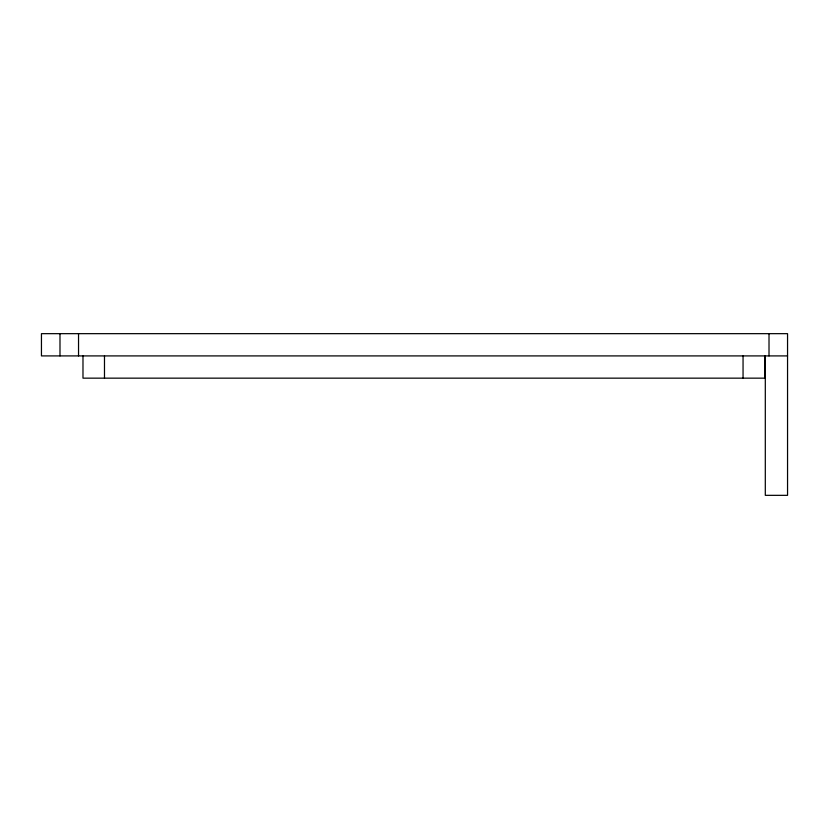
<?xml version="1.0" encoding="UTF-8"?>
<svg xmlns="http://www.w3.org/2000/svg" width="829" height="829" viewBox="0 0 829 829"><rect width="100%" height="100%" fill="white"/><g stroke="black" fill="none" stroke-linecap="round" stroke-linejoin="round"><path stroke-width="1.24" d="M787.55 355.91L41.45 355.91L41.45 333.662L787.55 333.662L787.55 495.338L765.302 495.338L765.302 355.91M769.011 333.662L769.011 355.91M764.711 355.91L764.711 378.159L82.983 378.159L82.983 355.91M743.053 355.91L743.053 378.159M104.485 355.91L104.485 378.159M78.537 333.662L78.537 355.91M59.989 333.662L59.989 355.91"/></g></svg>
